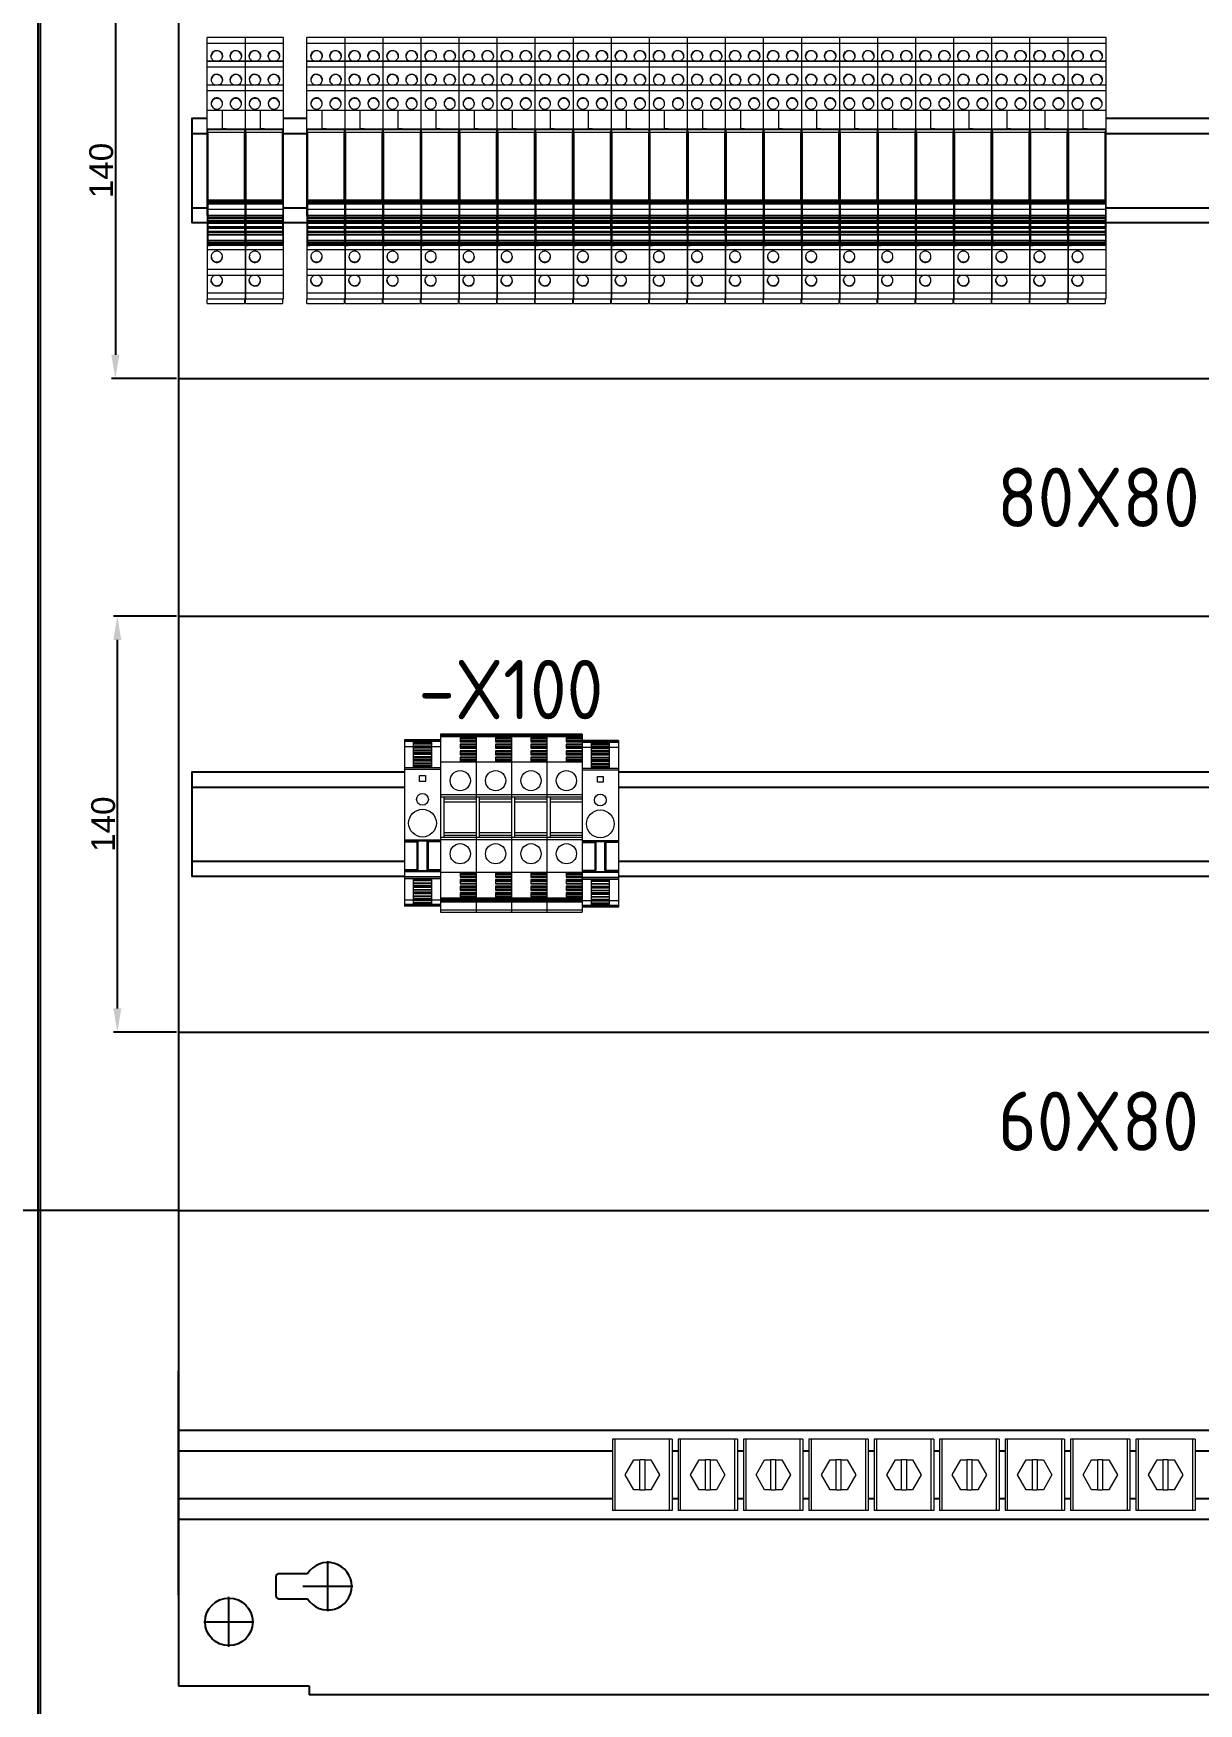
# Model space of a CAD drawing. Header units: millimetres. Extents: x 42151 to 59780, y 37376 to 44547.
# Drawn here: x 47804 to 48196, y 42049 to 42611 of the extents above; entities that cross this region are included whole.
import ezdxf
from ezdxf.enums import TextEntityAlignment as Align

# ---------------------------------------------------------------- set-up
doc = ezdxf.new("R2010")
doc.units = ezdxf.units.MM
doc.set_wipeout_variables(frame=1)
doc.layers.add('! NO PLOT !', color=7, linetype='Continuous', true_color=0xff75dd, plot=False)
doc.layers.add('000-PI-Oprema', color=30, linetype='Continuous', lineweight=5)
for name, color, linetype in [('000-PI-ORMAR', 2, 'Continuous'), ('000-PI_TEXT', 7, 'Continuous'), ('002-PI-Kabelska kanalica', 150, 'Continuous'), ('004-PI-DIN Šina', 3, 'Continuous'), ('SI-Ormari', 51, 'Continuous')]:
    doc.layers.add(name, color=color, linetype=linetype)
doc.styles.add('PI0', font='isocpeur.ttf', dxfattribs={"width": 0.9})
doc.styles.get("Standard").update_dxf_attribs({"font": 'arial.ttf'})
doc.dimstyles.new('ISO-25-lb', dxfattribs={"dimtxt": 8, "dimasz": 8, "dimexe": 1.25, "dimexo": 0.625, "dimtad": 1, "dimtxsty": 'Standard', "dimcen": 5, "dimadec": 0, "dimazin": 0, "dimtfac": 1, "dimtmove": 0, "dimatfit": 3, "dimfxl": 1, "dimarcsym": 0})

# ---------------------------------------------------------------- blocks, each defined once
blk = doc.blocks.new('*U90')
at = {"layer": '002-PI-Kabelska kanalica'}
for p, q in [((-20, 1630), (80, 1630)), ((-20, -100), (-20, 1630))]:
    blk.add_line(p, q, dxfattribs=at)
blk = doc.blocks.new('2000x800_montazna ploca')
at = {"layer": '! NO PLOT !'}
for p, q in [((-4283.37, -218.71), (-4283.37, -201.91)), ((-4300.87, -207.11), (-4300.87, -213.51)), ((-4290.18, -206.11), (-4299.87, -206.11)), ((-4291.77, -210.31), (-4274.97, -210.31)), ((-4316.67, -230.71), (-4316.67, -213.91)), ((-4299.87, -214.51), (-4290.18, -214.51)), ((-4325.07, -222.31), (-4308.27, -222.31))]:
    blk.add_line(p, q, dxfattribs=at)
blk.add_circle((-4316.67, -222.31), 8, dxfattribs=at)
for centre, radius, start, end in [((-4283.37, -210.31), 8, 211.6682, 148.3318), ((-4299.87, -207.11), 1, 90, 180), ((-4299.87, -213.51), 1, 180, 270)]:
    blk.add_arc(centre, radius, start, end, dxfattribs=at)
at = {"layer": '000-PI-ORMAR'}
for p, q in [((-4333.67, 1646.19), (-4333.67, -243.81)), ((-4333.67, -243.81), (-4289.67, -243.81)), ((-4289.67, -243.81), (-4289.67, -246.81)), ((-3678.67, -246.81), (-4289.67, -246.81))]:
    blk.add_line(p, q, dxfattribs=at)
blk = doc.blocks.new('*U135')
at = {"layer": '002-PI-Kabelska kanalica'}
for p, q in [((-20, 519), (60, 519)), ((-20, -100), (-20, 519)), ((60, -100), (60, 519)), ((-20, -100), (60, -100))]:
    blk.add_line(p, q, dxfattribs=at)
blk = doc.blocks.new('*D159')
at = {"layer": '! NO PLOT !', "color": 0, "linetype": 'Continuous', "lineweight": -2, "ltscale": 0.25, "transparency": 16777216}
for p, q in [((47851.9, 42634.75), (47830.08, 42634.75)), ((47831.33, 42626.75), (47831.33, 42502.75)), ((47851.9, 42494.75), (47830.08, 42494.75))]:
    blk.add_line(p, q, dxfattribs=at)
at = {"layer": '! NO PLOT !', "color": 0, "ltscale": 0.25, "transparency": 16777216}
for points in [[(47829.99, 42626.75), (47832.66, 42626.75), (47831.33, 42634.75)], [(47829.99, 42502.75), (47832.66, 42502.75), (47831.33, 42494.75)]]:
    blk.add_solid(points, dxfattribs=at)
at = {"layer": 'Defpoints', "color": 0, "ltscale": 0.25, "transparency": 16777216}
for p in [(47852.53, 42634.75), (47831.33, 42494.75), (47852.53, 42494.75)]:
    blk.add_point(p, dxfattribs=at)
at = {"layer": '! NO PLOT !', "color": 0, "ltscale": 0.25, "transparency": 16777216, "insert": (47826.62, 42564.75), "char_height": 8, "attachment_point": 5, "rotation": 90}
blk.add_mtext('140', dxfattribs=at)
blk = doc.blocks.new('*U134')
at = {"layer": '004-PI-DIN Šina'}
blk.add_lwpolyline([(610, -17.5), (610, 17.5), (0, 17.5), (0, -17.5)], close=True, dxfattribs=at)
for points in [[(0, 12.5), (610, 12.5)], [(0, -12.5), (610, -12.5)]]:
    blk.add_lwpolyline(points, dxfattribs=at)
blk = doc.blocks.new('*D166')
at = {"layer": '! NO PLOT !', "color": 0, "linetype": 'Continuous', "lineweight": -2, "ltscale": 0.25, "transparency": 16777216}
for p, q in [((47851.9, 42414.75), (47830.74, 42414.75)), ((47831.99, 42406.75), (47831.99, 42282.75)), ((47851.9, 42274.75), (47830.74, 42274.75))]:
    blk.add_line(p, q, dxfattribs=at)
at = {"layer": '! NO PLOT !', "color": 0, "ltscale": 0.25, "transparency": 16777216}
for points in [[(47830.66, 42406.75), (47833.33, 42406.75), (47831.99, 42414.75)], [(47830.66, 42282.75), (47833.33, 42282.75), (47831.99, 42274.75)]]:
    blk.add_solid(points, dxfattribs=at)
at = {"layer": 'Defpoints', "color": 0, "ltscale": 0.25, "transparency": 16777216}
for p in [(47852.53, 42414.75), (47831.99, 42274.75), (47852.53, 42274.75)]:
    blk.add_point(p, dxfattribs=at)
at = {"layer": '! NO PLOT !', "color": 0, "ltscale": 0.25, "transparency": 16777216, "insert": (47827.28, 42344.75), "char_height": 8, "attachment_point": 5, "rotation": 90}
blk.add_mtext('140', dxfattribs=at)
blk = doc.blocks.new('*U89')
at = {"layer": '004-PI-DIN Šina', "ltscale": 0.25}
for p, q in [((0, 15), (699, 15)), ((0, -15), (0, 15)), ((699, 15), (699, -15)), ((699, 8), (0, 8)), ((0, -8), (699, -8)), ((699, -15), (0, -15))]:
    blk.add_line(p, q, dxfattribs=at)
blk = doc.blocks.new('3240252_WCC_14-select__2', base_point=(55.67, 813.89))
at = {"layer": '000-PI-Oprema'}
for p, q in [((55.67, 837.89), (55.67, 813.89)), ((56.54, 837.89), (55.67, 837.89)), ((74.8, 837.89), (56.54, 837.89)), ((56.54, 813.89), (56.54, 837.89)), ((75.67, 837.89), (74.8, 837.89)), ((74.8, 813.89), (74.8, 837.89)), ((75.67, 837.89), (75.67, 813.89)), ((59.9, 825.89), (62.79, 830.89)), ((62.79, 830.89), (64.87, 830.89)), ((64.87, 820.89), (64.87, 830.89)), ((66.47, 830.89), (64.87, 830.89)), ((66.47, 830.89), (68.56, 830.89)), ((66.47, 830.89), (66.47, 820.89)), ((68.56, 830.89), (71.45, 825.89)), ((62.79, 820.89), (59.9, 825.89)), ((64.87, 820.89), (62.79, 820.89)), ((64.87, 820.89), (66.47, 820.89)), ((68.56, 820.89), (66.47, 820.89)), ((71.45, 825.89), (68.56, 820.89)), ((56.54, 813.89), (55.67, 813.89)), ((74.8, 813.89), (56.54, 813.89)), ((75.67, 813.89), (74.8, 813.89))]:
    blk.add_line(p, q, dxfattribs=at)
blk = doc.blocks.new('Drfsicht1', base_point=(65.67, 825.89))
blk.add_wipeout([(55.67, 837.89), (75.67, 837.89), (75.67, 813.89), (55.67, 813.89)])
at = {"layer": '000-PI-Oprema'}
blk.add_blockref('3240252_WCC_14-select__2', (55.67, 813.89), dxfattribs=at)
blk = doc.blocks.new('Uvodnica_ WCC14')
at = {"layer": '000-PI-Oprema'}
blk.add_blockref('Drfsicht1', (0, 0), dxfattribs=at)
blk = doc.blocks.new('1123540000_WEIDMUELLER')
at = {"layer": '000-PI-Oprema', "ltscale": 0.25}
for p, q in [((47943.45, 45311.29), (47930.65, 45311.29)), ((47930.65, 45251.43), (47930.65, 45311.29)), ((47943.45, 45311.28), (47930.65, 45311.28)), ((47943.45, 45223.31), (47943.45, 45311.29)), ((47943.45, 45309.33), (47930.65, 45309.33)), ((47943.45, 45303.29), (47930.65, 45303.29)), ((47943.45, 45303.28), (47930.65, 45303.28)), ((47943.45, 45301.33), (47930.65, 45301.33)), ((47943.45, 45295.29), (47930.65, 45295.29)), ((47943.45, 45295.28), (47930.65, 45295.28)), ((47943.45, 45293.33), (47930.65, 45293.33)), ((47930.65, 45286.8), (47943.45, 45286.8)), ((47935.75, 45280.58), (47935.75, 45286.8)), ((47930.65, 45280.58), (47935.75, 45280.58)), ((47930.65, 45280.58), (47935.75, 45280.58)), ((47930.65, 45280.49), (47930.81, 45280.33)), ((47943.35, 45280.49), (47930.65, 45280.49)), ((47943.45, 45280.49), (47930.65, 45280.49)), ((47930.82, 45279.31), (47930.81, 45280.33)), ((47930.81, 45280.33), (47943.2, 45280.33)), ((47930.82, 45279.31), (47930.82, 45256.62)), ((47943.19, 45279.31), (47930.82, 45279.31)), ((47937.05, 45280.58), (47935.75, 45280.58)), ((47937.05, 45280.58), (47943.45, 45280.58)), ((47937.05, 45280.58), (47937.05, 45280.58)), ((47943.2, 45280.33), (47943.19, 45279.31)), ((47943.19, 45256.58), (47943.19, 45279.31)), ((47943.2, 45280.33), (47943.35, 45280.49)), ((47943.35, 45280.49), (47943.35, 45251.49)), ((47943.3, 45256.58), (47930.8, 45256.58)), ((47943.3, 45256.5), (47930.8, 45256.5)), ((47930.8, 45256.32), (47943.3, 45256.32)), ((47943.3, 45256.27), (47930.8, 45256.27)), ((47930.8, 45256.1), (47943.3, 45256.1)), ((47943.3, 45256.07), (47930.8, 45256.07)), ((47930.8, 45255.89), (47943.3, 45255.89)), ((47943.3, 45255.88), (47930.8, 45255.88)), ((47943.3, 45255.71), (47930.8, 45255.71)), ((47930.8, 45255.71), (47943.3, 45255.71)), ((47943.3, 45255.56), (47930.8, 45255.56)), ((47943.3, 45255.43), (47930.8, 45255.43)), ((47943.3, 45255.32), (47930.8, 45255.32)), ((47943.3, 45255.19), (47930.8, 45255.19)), ((47943.3, 45255.18), (47930.8, 45255.18)), ((47930.65, 45251.43), (47930.8, 45251.43)), ((47930.65, 45251.43), (47930.65, 45231.31)), ((47930.8, 45250.73), (47930.65, 45250.73)), ((47930.8, 45251.64), (47930.66, 45251.49)), ((47930.8, 45253.5), (47943.3, 45253.5)), ((47930.8, 45253.47), (47930.8, 45251.53)), ((47930.8, 45251.53), (47943.3, 45251.53)), ((47930.8, 45251.4), (47943.3, 45251.4)), ((47930.8, 45251.33), (47943.3, 45251.33)), ((47930.8, 45251.33), (47930.8, 45250.69)), ((47930.8, 45250.69), (47943.3, 45250.69)), ((47930.8, 45250.6), (47943.3, 45250.6)), ((47930.8, 45250.6), (47930.8, 45250.36)), ((47930.8, 45250.36), (47943.3, 45250.36)), ((47930.8, 45249.68), (47930.8, 45248.85)), ((47930.8, 45249.68), (47943.3, 45249.68)), ((47930.8, 45249.38), (47943.3, 45249.38)), ((47930.8, 45249.08), (47943.3, 45249.08)), ((47930.8, 45248.85), (47943.3, 45248.85)), ((47943.3, 45248.75), (47930.8, 45248.75)), ((47930.8, 45248.75), (47930.8, 45247.62)), ((47943.3, 45253.47), (47943.3, 45251.53)), ((47943.35, 45251.49), (47943.3, 45251.54)), ((47943.3, 45251.43), (47943.45, 45251.43)), ((47943.3, 45250.69), (47943.3, 45251.33)), ((47943.45, 45250.73), (47943.3, 45250.73)), ((47943.3, 45250.36), (47943.3, 45250.6)), ((47943.3, 45248.85), (47943.3, 45249.68)), ((47943.3, 45247.62), (47943.3, 45248.75)), ((47943.45, 45251.49), (47943.35, 45251.49)), ((47943.3, 45247.62), (47930.8, 45247.62)), ((47943.3, 45247.52), (47930.8, 45247.52)), ((47930.8, 45247.52), (47930.8, 45247.28)), ((47943.3, 45247.28), (47930.8, 45247.28)), ((47930.8, 45247.28), (47930.8, 45245.77)), ((47943.3, 45246.98), (47930.8, 45246.98)), ((47943.3, 45246.01), (47930.8, 45246.01)), ((47943.3, 45245.77), (47930.8, 45245.77)), ((47943.3, 45245.68), (47930.8, 45245.68)), ((47930.8, 45245.68), (47930.8, 45245.03)), ((47943.3, 45245.03), (47930.8, 45245.03)), ((47943.3, 45244.83), (47930.8, 45244.83)), ((47930.8, 45244.83), (47930.8, 45243.02)), ((47930.8, 45243.02), (47943.3, 45243.02)), ((47943.3, 45242.99), (47930.8, 45242.99)), ((47943.3, 45247.28), (47943.3, 45247.52)), ((47943.3, 45245.77), (47943.3, 45247.28)), ((47943.3, 45245.03), (47943.3, 45245.68)), ((47943.3, 45244.83), (47943.3, 45243.02)), ((47930.8, 45242.27), (47930.65, 45242.27)), ((47930.8, 45242.01), (47930.65, 45242.01)), ((47930.8, 45241.91), (47930.65, 45241.91)), ((47930.65, 45241.35), (47931.65, 45241.35)), ((47943.45, 45239.8), (47930.65, 45239.8)), ((47943.3, 45242.28), (47930.8, 45242.28)), ((47930.8, 45242.28), (47930.8, 45242)), ((47943.3, 45242), (47930.8, 45242)), ((47930.8, 45241.62), (47943.3, 45241.62)), ((47931.65, 45241.35), (47931.65, 45241.62)), ((47931.65, 45241.45), (47942.45, 45241.45)), ((47942.45, 45241.35), (47942.45, 45241.62)), ((47943.45, 45241.35), (47942.45, 45241.35)), ((47943.3, 45242.28), (47943.3, 45242)), ((47943.3, 45242.27), (47943.45, 45242.27)), ((47943.3, 45242.01), (47943.45, 45242.01)), ((47943.45, 45241.91), (47943.3, 45241.91)), ((47943.45, 45233.26), (47930.65, 45233.26)), ((47930.65, 45231.31), (47943.45, 45231.31)), ((47930.65, 45231.31), (47943.45, 45231.31)), ((47930.65, 45231.31), (47930.65, 45223.31)), ((47943.45, 45225.26), (47930.65, 45225.26)), ((47930.65, 45223.31), (47943.45, 45223.31)), ((47930.65, 45223.31), (47943.45, 45223.31)), ((47930.65, 45223.31), (47930.65, 45223.15)), ((47930.65, 45221.73), (47943.15, 45221.73)), ((47943.15, 45223.31), (47943.15, 45221.73))]:
    blk.add_line(p, q, dxfattribs=at)
for centre, radius, start, end in [((47933.85, 45304.93), 1.9, 89.9101, 176.8786), ((47933.86, 45304.93), 1.9, 0.0752, 90.0931), ((47940.25, 45304.93), 1.9, 4.9863, 179.8656), ((47933.84, 45297.1), 1.89, 89.6583, 253.8351), ((47933.85, 45296.93), 1.9, 89.9101, 176.8786), ((47933.86, 45296.93), 1.9, 0.0752, 90.0931), ((47940.25, 45296.93), 1.9, 4.9863, 179.8656), ((47933.85, 45288.93), 1.9, 89.9101, 176.8786), ((47933.86, 45288.93), 1.9, 0.0752, 90.0931), ((47940.25, 45288.93), 1.9, 4.9863, 179.8656), ((47933.87, 45229.5), 1.89, 269.6583, 73.8351)]:
    blk.add_arc(centre, radius, start, end, dxfattribs=at)
for points, knots in [([(47933.32, 45303.29), (47933.29, 45303.29), (47933.05, 45303.33), (47932.65, 45303.59), (47932.21, 45304.06), (47931.97, 45304.67), (47931.93, 45305.31), (47932.11, 45305.94), (47932.49, 45306.46), (47933.02, 45306.83), (47933.51, 45306.97), (47934, 45306.99), (47934.5, 45306.91), (47935.06, 45306.6), (47935.5, 45306.12), (47935.74, 45305.52), (47935.78, 45304.87), (47935.6, 45304.25), (47935.22, 45303.73), (47934.77, 45303.38), (47934.45, 45303.31), (47934.34, 45303.29)], [0, 0, 0, 0, 0.0085945, 0.0673584, 0.1261966, 0.1850832, 0.2438894, 0.3026121, 0.3613778, 0.4202464, 0.4791173, 0.4978961, 0.556663, 0.615427, 0.6742652, 0.7331518, 0.7919579, 0.8506805, 0.9094463, 0.968315, 1, 1, 1, 1]), ([(47939.72, 45303.29), (47939.69, 45303.29), (47939.45, 45303.33), (47939.05, 45303.59), (47938.61, 45304.06), (47938.37, 45304.67), (47938.33, 45305.31), (47938.51, 45305.94), (47938.89, 45306.46), (47939.42, 45306.83), (47939.91, 45306.97), (47940.4, 45306.99), (47940.9, 45306.91), (47941.46, 45306.6), (47941.9, 45306.12), (47942.14, 45305.52), (47942.18, 45304.87), (47942, 45304.25), (47941.62, 45303.73), (47941.17, 45303.38), (47940.85, 45303.31), (47940.74, 45303.29)], [0, 0, 0, 0, 0.0085945, 0.0673584, 0.1261966, 0.1850832, 0.2438894, 0.3026121, 0.3613778, 0.4202464, 0.4791173, 0.4978961, 0.556663, 0.615427, 0.6742652, 0.7331518, 0.7919579, 0.8506805, 0.9094463, 0.968315, 1, 1, 1, 1]), ([(47933.85, 45298.98), (47934.07, 45298.96), (47934.49, 45298.92), (47935.06, 45298.6), (47935.5, 45298.12), (47935.74, 45297.52), (47935.78, 45296.87), (47935.6, 45296.25), (47935.22, 45295.73), (47934.77, 45295.38), (47934.45, 45295.31), (47934.34, 45295.29)], [0, 0, 0, 0, 0.117041, 0.234077, 0.35126, 0.46854, 0.585659, 0.702612, 0.819652, 0.936895, 1, 1, 1, 1]), ([(47939.72, 45295.29), (47939.69, 45295.29), (47939.45, 45295.33), (47939.05, 45295.59), (47938.61, 45296.06), (47938.37, 45296.67), (47938.33, 45297.31), (47938.51, 45297.94), (47938.89, 45298.46), (47939.42, 45298.83), (47939.91, 45298.97), (47940.4, 45298.99), (47940.9, 45298.91), (47941.46, 45298.6), (47941.9, 45298.12), (47942.14, 45297.52), (47942.18, 45296.87), (47942, 45296.25), (47941.62, 45295.73), (47941.17, 45295.38), (47940.85, 45295.31), (47940.74, 45295.29)], [0, 0, 0, 0, 0.0085945, 0.0673584, 0.1261966, 0.1850832, 0.2438894, 0.3026121, 0.3613778, 0.4202464, 0.4791173, 0.4978961, 0.556663, 0.615427, 0.6742652, 0.7331518, 0.7919579, 0.8506805, 0.9094463, 0.968315, 1, 1, 1, 1]), ([(47933.85, 45290.98), (47933.98, 45290.98), (47934.1, 45290.97), (47934.35, 45290.92), (47934.47, 45290.89), (47934.7, 45290.79), (47934.81, 45290.73), (47935.01, 45290.6), (47935.11, 45290.52), (47935.37, 45290.26), (47935.52, 45290.05), (47935.7, 45289.59), (47935.75, 45289.34), (47935.75, 45288.97), (47935.74, 45288.85), (47935.69, 45288.6), (47935.66, 45288.48), (47935.56, 45288.25), (47935.5, 45288.14), (47935.37, 45287.94), (47935.29, 45287.84), (47935.11, 45287.66), (47935.01, 45287.58), (47934.81, 45287.45), (47934.7, 45287.39), (47934.47, 45287.29), (47934.35, 45287.26), (47934.11, 45287.21), (47933.98, 45287.19), (47933.73, 45287.19), (47933.61, 45287.21), (47933.36, 45287.25), (47933.24, 45287.29), (47933.01, 45287.39), (47932.9, 45287.45), (47932.7, 45287.58), (47932.6, 45287.66), (47932.34, 45287.93), (47932.19, 45288.14), (47932, 45288.59), (47931.95, 45288.84), (47931.95, 45289.22), (47931.97, 45289.34), (47932.02, 45289.58), (47932.05, 45289.7), (47932.15, 45289.93), (47932.21, 45290.04), (47932.34, 45290.25), (47932.42, 45290.34), (47932.6, 45290.52), (47932.69, 45290.6), (47932.9, 45290.73), (47933.01, 45290.79), (47933.24, 45290.89), (47933.36, 45290.92), (47933.6, 45290.97), (47933.73, 45290.98), (47933.85, 45290.98)], [0, 0, 0, 0, 0.03125, 0.03125, 0.0625, 0.0625, 0.09375, 0.09375, 0.125, 0.125, 0.1875, 0.1875, 0.25, 0.25, 0.28125, 0.28125, 0.3125, 0.3125, 0.34375, 0.34375, 0.375, 0.375, 0.40625, 0.40625, 0.4375, 0.4375, 0.46875, 0.46875, 0.5, 0.5, 0.53125, 0.53125, 0.5625, 0.5625, 0.59375, 0.59375, 0.625, 0.625, 0.6875, 0.6875, 0.75, 0.75, 0.78125, 0.78125, 0.8125, 0.8125, 0.84375, 0.84375, 0.875, 0.875, 0.90625, 0.90625, 0.9375, 0.9375, 0.96875, 0.96875, 1, 1, 1, 1]), ([(47940.25, 45287.19), (47940.13, 45287.19), (47940.01, 45287.21), (47939.76, 45287.25), (47939.64, 45287.29), (47939.41, 45287.39), (47939.3, 45287.45), (47939.1, 45287.58), (47939, 45287.66), (47938.74, 45287.93), (47938.59, 45288.14), (47938.4, 45288.59), (47938.35, 45288.84), (47938.35, 45289.22), (47938.37, 45289.34), (47938.41, 45289.58), (47938.45, 45289.7), (47938.55, 45289.93), (47938.61, 45290.04), (47938.74, 45290.25), (47938.82, 45290.34), (47939, 45290.52), (47939.09, 45290.6), (47939.3, 45290.73), (47939.41, 45290.79), (47939.64, 45290.89), (47939.76, 45290.92), (47940, 45290.97), (47940.13, 45290.98), (47940.38, 45290.98), (47940.5, 45290.97), (47940.75, 45290.92), (47940.87, 45290.89), (47941.1, 45290.79), (47941.21, 45290.73), (47941.41, 45290.6), (47941.51, 45290.52), (47941.77, 45290.26), (47941.91, 45290.05), (47942.1, 45289.59), (47942.15, 45289.34), (47942.15, 45288.97), (47942.14, 45288.85), (47942.09, 45288.6), (47942.06, 45288.48), (47941.96, 45288.25), (47941.9, 45288.14), (47941.77, 45287.94), (47941.69, 45287.84), (47941.51, 45287.66), (47941.41, 45287.58), (47941.21, 45287.45), (47941.1, 45287.39), (47940.87, 45287.29), (47940.75, 45287.26), (47940.51, 45287.21), (47940.38, 45287.19), (47940.25, 45287.19)], [0, 0, 0, 0, 0.03125, 0.03125, 0.0625, 0.0625, 0.09375, 0.09375, 0.125, 0.125, 0.1875, 0.1875, 0.25, 0.25, 0.28125, 0.28125, 0.3125, 0.3125, 0.34375, 0.34375, 0.375, 0.375, 0.40625, 0.40625, 0.4375, 0.4375, 0.46875, 0.46875, 0.5, 0.5, 0.53125, 0.53125, 0.5625, 0.5625, 0.59375, 0.59375, 0.625, 0.625, 0.6875, 0.6875, 0.75, 0.75, 0.78125, 0.78125, 0.8125, 0.8125, 0.84375, 0.84375, 0.875, 0.875, 0.90625, 0.90625, 0.9375, 0.9375, 0.96875, 0.96875, 1, 1, 1, 1]), ([(47930.8, 45256.5), (47930.8, 45256.5), (47930.8, 45256.5), (47930.8, 45256.48), (47930.8, 45256.45), (47930.8, 45256.41), (47930.8, 45256.36), (47930.8, 45256.33), (47930.8, 45256.32)], [0, 0, 0, 0, 0.138415, 0.312454, 0.482411, 0.655975, 0.826684, 1, 1, 1, 1]), ([(47930.8, 45256.27), (47930.8, 45256.27), (47930.8, 45256.27), (47930.8, 45256.25), (47930.8, 45256.23), (47930.8, 45256.19), (47930.8, 45256.14), (47930.8, 45256.11), (47930.8, 45256.1)], [0, 0, 0, 0, 0.137211, 0.309523, 0.477793, 0.651912, 0.826653, 1, 1, 1, 1]), ([(47930.8, 45256.06), (47930.8, 45256.06), (47930.8, 45256.06), (47930.8, 45256.05), (47930.8, 45256.02), (47930.8, 45255.98), (47930.8, 45255.94), (47930.8, 45255.91), (47930.8, 45255.89)], [0, 0, 0, 0, 0.110166, 0.287879, 0.461424, 0.641001, 0.821219, 1, 1, 1, 1]), ([(47930.8, 45255.87), (47930.8, 45255.88), (47930.8, 45255.88), (47930.8, 45255.86), (47930.8, 45255.84), (47930.8, 45255.8), (47930.8, 45255.76), (47930.8, 45255.73), (47930.8, 45255.71)], [0, 0, 0, 0, 0.081504, 0.264941, 0.444076, 0.629437, 0.815461, 1, 1, 1, 1]), ([(47930.8, 45255.71), (47930.8, 45255.71), (47930.8, 45255.71), (47930.8, 45255.7), (47930.8, 45255.67), (47930.8, 45255.64), (47930.8, 45255.6), (47930.8, 45255.57), (47930.8, 45255.55)], [0, 0, 0, 0, 0.051173, 0.240668, 0.425718, 0.6172, 0.809367, 1, 1, 1, 1]), ([(47930.8, 45255.56), (47930.8, 45255.56), (47930.8, 45255.56), (47930.8, 45255.55), (47930.8, 45255.53), (47930.8, 45255.5), (47930.8, 45255.47), (47930.8, 45255.45), (47930.8, 45255.45)], [0, 0, 0, 0, 0.023562, 0.265028, 0.5008302, 0.7448285, 0.9896986, 1, 1, 1, 1]), ([(47930.8, 45255.43), (47930.8, 45255.43), (47930.8, 45255.42), (47930.8, 45255.4), (47930.8, 45255.38), (47930.8, 45255.36), (47930.8, 45255.35)], [0, 0, 0, 0, 0.273948, 0.562823, 0.861738, 1, 1, 1, 1]), ([(47930.8, 45255.32), (47930.8, 45255.32), (47930.8, 45255.32), (47930.8, 45255.3), (47930.8, 45255.28), (47930.8, 45255.26), (47930.8, 45255.25)], [0, 0, 0, 0, 0.2325908, 0.5330663, 0.8439854, 1, 1, 1, 1]), ([(47930.8, 45255.18), (47930.8, 45255.14), (47930.8, 45255.07), (47930.8, 45254.82), (47930.8, 45254.51), (47930.8, 45254.16), (47930.8, 45253.85), (47930.8, 45253.62), (47930.8, 45253.5), (47930.8, 45253.51), (47930.8, 45253.51)], [0, 0, 0, 0, 0.133957, 0.267922, 0.401887, 0.535844, 0.669801, 0.803767, 0.937732, 1, 1, 1, 1]), ([(47943.3, 45256.32), (47943.3, 45256.33), (47943.3, 45256.36), (47943.3, 45256.41), (47943.3, 45256.45), (47943.3, 45256.48), (47943.3, 45256.5), (47943.3, 45256.5), (47943.3, 45256.5)], [0, 0, 0, 0, 0.173316, 0.344025, 0.517589, 0.687546, 0.861585, 1, 1, 1, 1]), ([(47943.3, 45256.1), (47943.3, 45256.11), (47943.3, 45256.14), (47943.3, 45256.19), (47943.3, 45256.23), (47943.3, 45256.25), (47943.3, 45256.27), (47943.3, 45256.27), (47943.3, 45256.27)], [0, 0, 0, 0, 0.173347, 0.348088, 0.522207, 0.690477, 0.862789, 1, 1, 1, 1]), ([(47943.3, 45255.89), (47943.3, 45255.91), (47943.3, 45255.94), (47943.3, 45255.98), (47943.3, 45256.02), (47943.3, 45256.05), (47943.3, 45256.06), (47943.3, 45256.06), (47943.3, 45256.06)], [0, 0, 0, 0, 0.178781, 0.358999, 0.538576, 0.712121, 0.889834, 1, 1, 1, 1]), ([(47943.3, 45255.71), (47943.3, 45255.73), (47943.3, 45255.76), (47943.3, 45255.8), (47943.3, 45255.84), (47943.3, 45255.86), (47943.3, 45255.88), (47943.3, 45255.88), (47943.3, 45255.87)], [0, 0, 0, 0, 0.184539, 0.370563, 0.555924, 0.735059, 0.918496, 1, 1, 1, 1]), ([(47943.3, 45255.55), (47943.3, 45255.57), (47943.3, 45255.6), (47943.3, 45255.64), (47943.3, 45255.67), (47943.3, 45255.7), (47943.3, 45255.71), (47943.3, 45255.71), (47943.3, 45255.71)], [0, 0, 0, 0, 0.190633, 0.3828, 0.574282, 0.759332, 0.948827, 1, 1, 1, 1]), ([(47943.3, 45255.45), (47943.3, 45255.45), (47943.3, 45255.47), (47943.3, 45255.5), (47943.3, 45255.53), (47943.3, 45255.55), (47943.3, 45255.56), (47943.3, 45255.56), (47943.3, 45255.56)], [0, 0, 0, 0, 0.010301, 0.255172, 0.49917, 0.734972, 0.976438, 1, 1, 1, 1]), ([(47943.3, 45255.33), (47943.3, 45255.33), (47943.3, 45255.35), (47943.3, 45255.37), (47943.3, 45255.4), (47943.3, 45255.42), (47943.3, 45255.43), (47943.3, 45255.43)], [0, 0, 0, 0, 0.008246, 0.26434, 0.519522, 0.766132, 1, 1, 1, 1]), ([(47943.3, 45255.23), (47943.3, 45255.23), (47943.3, 45255.25), (47943.3, 45255.27), (47943.3, 45255.3), (47943.3, 45255.32), (47943.3, 45255.32), (47943.3, 45255.32)], [0, 0, 0, 0, 0.005215, 0.273725, 0.54128, 0.799849, 1, 1, 1, 1]), ([(47943.3, 45255.18), (47943.3, 45255.14), (47943.3, 45255.07), (47943.3, 45254.82), (47943.3, 45254.51), (47943.3, 45254.16), (47943.3, 45253.85), (47943.3, 45253.62), (47943.3, 45253.5), (47943.3, 45253.51), (47943.3, 45253.51)], [0, 0, 0, 0, 0.133957, 0.267922, 0.401887, 0.535844, 0.669801, 0.803767, 0.937732, 1, 1, 1, 1]), ([(47930.8, 45250.31), (47930.8, 45250.24), (47930.8, 45250.05), (47930.8, 45249.82), (47930.8, 45249.68)], [0, 0, 0, 0, 0.433757, 1, 1, 1, 1]), ([(47943.3, 45249.68), (47943.3, 45249.82), (47943.3, 45250.05), (47943.3, 45250.24), (47943.3, 45250.31)], [0, 0, 0, 0, 0.566253, 1, 1, 1, 1]), ([(47930.8, 45242), (47930.8, 45241.94), (47930.8, 45241.82), (47930.8, 45241.7), (47930.8, 45241.63), (47930.8, 45241.63), (47930.8, 45241.63)], [0, 0, 0, 0, 0.278988, 0.55741, 0.835833, 1, 1, 1, 1]), ([(47933.85, 45235.61), (47933.73, 45235.61), (47933.61, 45235.62), (47933.36, 45235.67), (47933.24, 45235.71), (47933.01, 45235.8), (47932.9, 45235.86), (47932.7, 45236), (47932.6, 45236.08), (47932.34, 45236.34), (47932.19, 45236.55), (47932, 45237), (47931.95, 45237.25), (47931.95, 45237.62), (47931.97, 45237.75), (47932.02, 45237.99), (47932.05, 45238.11), (47932.15, 45238.34), (47932.21, 45238.45), (47932.34, 45238.66), (47932.42, 45238.75), (47932.6, 45238.93), (47932.69, 45239.01), (47932.9, 45239.15), (47933.01, 45239.21), (47933.24, 45239.3), (47933.36, 45239.34), (47933.6, 45239.39), (47933.73, 45239.4), (47933.98, 45239.4), (47934.1, 45239.39), (47934.35, 45239.34), (47934.47, 45239.3), (47934.7, 45239.21), (47934.81, 45239.15), (47935.01, 45239.01), (47935.11, 45238.93), (47935.37, 45238.67), (47935.52, 45238.45), (47935.7, 45238), (47935.75, 45237.75), (47935.75, 45237.38), (47935.74, 45237.25), (47935.69, 45237.01), (47935.66, 45236.89), (47935.56, 45236.66), (47935.5, 45236.55), (47935.37, 45236.35), (47935.29, 45236.25), (47935.11, 45236.08), (47935.01, 45236), (47934.81, 45235.86), (47934.7, 45235.8), (47934.47, 45235.71), (47934.35, 45235.67), (47934.11, 45235.62), (47933.98, 45235.61), (47933.85, 45235.61)], [0, 0, 0, 0, 0.03125, 0.03125, 0.0625, 0.0625, 0.09375, 0.09375, 0.125, 0.125, 0.1875, 0.1875, 0.25, 0.25, 0.28125, 0.28125, 0.3125, 0.3125, 0.34375, 0.34375, 0.375, 0.375, 0.40625, 0.40625, 0.4375, 0.4375, 0.46875, 0.46875, 0.5, 0.5, 0.53125, 0.53125, 0.5625, 0.5625, 0.59375, 0.59375, 0.625, 0.625, 0.6875, 0.6875, 0.75, 0.75, 0.78125, 0.78125, 0.8125, 0.8125, 0.84375, 0.84375, 0.875, 0.875, 0.90625, 0.90625, 0.9375, 0.9375, 0.96875, 0.96875, 1, 1, 1, 1]), ([(47931.98, 45237.56), (47932, 45237.34), (47932.06, 45236.89), (47932.48, 45236.29), (47933.11, 45235.85), (47933.61, 45235.8), (47933.85, 45235.77)], [0, 0, 0, 0, 0.221372, 0.480915, 0.740457, 1, 1, 1, 1]), ([(47933.85, 45235.77), (47934.1, 45235.8), (47934.6, 45235.85), (47935.23, 45236.29), (47935.65, 45236.88), (47935.7, 45237.33), (47935.73, 45237.53)], [0, 0, 0, 0, 0.261752, 0.523504, 0.785256, 1, 1, 1, 1]), ([(47943.3, 45241.63), (47943.3, 45241.63), (47943.3, 45241.63), (47943.3, 45241.7), (47943.3, 45241.82), (47943.3, 45241.94), (47943.3, 45242)], [0, 0, 0, 0, 0.164167, 0.44259, 0.721012, 1, 1, 1, 1]), ([(47933.85, 45227.61), (47933.64, 45227.63), (47933.21, 45227.67), (47932.65, 45228), (47932.21, 45228.48), (47931.97, 45229.07), (47931.93, 45229.72), (47932.11, 45230.35), (47932.49, 45230.87), (47932.93, 45231.21), (47933.26, 45231.28), (47933.37, 45231.31)], [0, 0, 0, 0, 0.117041, 0.234077, 0.35126, 0.46854, 0.585659, 0.702612, 0.819652, 0.936895, 1, 1, 1, 1]), ([(47931.98, 45229.56), (47932, 45229.34), (47932.06, 45228.89), (47932.48, 45228.29), (47933.11, 45227.85), (47933.61, 45227.8), (47933.85, 45227.77)], [0, 0, 0, 0, 0.2213724, 0.4809149, 0.7404575, 1, 1, 1, 1]), ([(47933.85, 45227.77), (47934.1, 45227.8), (47934.6, 45227.85), (47935.23, 45228.29), (47935.65, 45228.88), (47935.7, 45229.33), (47935.73, 45229.53)], [0, 0, 0, 0, 0.261752, 0.523504, 0.785256, 1, 1, 1, 1]), ([(47930.65, 45221.79), (47930.65, 45221.83), (47930.65, 45221.91), (47930.65, 45222.11), (47930.65, 45222.23), (47930.65, 45222.49), (47930.65, 45222.63), (47930.65, 45222.9), (47930.65, 45223.03), (47930.65, 45223.15)], [0, 0, 0, 0, 0.25, 0.25, 0.5, 0.5, 0.75, 0.75, 1, 1, 1, 1]), ([(47930.65, 45221.79), (47930.65, 45221.77), (47930.65, 45221.74), (47930.65, 45221.74), (47930.65, 45221.74)], [0, 0, 0, 0, 0.59716, 1, 1, 1, 1])]:
    blk.add_open_spline(points, degree=3, knots=knots, dxfattribs=at)
for points in [[(47930.8, 45251.53), (47930.8, 45251.48), (47930.8, 45251.44), (47930.8, 45251.4)], [(47930.8, 45250.69), (47930.8, 45250.65), (47930.8, 45250.61), (47930.8, 45250.6)], [(47930.8, 45248.85), (47930.8, 45248.83), (47930.8, 45248.79), (47930.8, 45248.75)], [(47943.3, 45251.4), (47943.3, 45251.44), (47943.3, 45251.48), (47943.3, 45251.53)], [(47943.3, 45250.6), (47943.3, 45250.61), (47943.3, 45250.65), (47943.3, 45250.69)], [(47943.3, 45248.75), (47943.3, 45248.79), (47943.3, 45248.83), (47943.3, 45248.85)], [(47930.8, 45247.62), (47930.8, 45247.57), (47930.8, 45247.53), (47930.8, 45247.52)], [(47930.8, 45245.77), (47930.8, 45245.76), (47930.8, 45245.72), (47930.8, 45245.68)], [(47930.8, 45245.03), (47930.8, 45245.03), (47930.8, 45244.99), (47930.8, 45244.89), (47930.8, 45244.83)], [(47930.8, 45242.99), (47930.8, 45242.96), (47930.8, 45242.76), (47930.8, 45242.43), (47930.8, 45242.28)], [(47943.3, 45247.52), (47943.3, 45247.53), (47943.3, 45247.57), (47943.3, 45247.62)], [(47943.3, 45245.68), (47943.3, 45245.72), (47943.3, 45245.76), (47943.3, 45245.77)], [(47943.3, 45244.83), (47943.3, 45244.89), (47943.3, 45244.99), (47943.3, 45245.03), (47943.3, 45245.03)], [(47943.3, 45242.28), (47943.3, 45242.43), (47943.3, 45242.76), (47943.3, 45242.96), (47943.3, 45242.99)]]:
    blk.add_open_spline(points, degree=3, dxfattribs=at)
blk = doc.blocks.new('1123540000 - WeidMuller')
blk.add_wipeout([(47930.65, 45311.29), (47943.45, 45311.29), (47943.45, 45223.31), (47943.15, 45223.31), (47943.15, 45221.73), (47930.65, 45221.73)]).dxf.layer = '! NO PLOT !'
at = {"layer": '000-PI-Oprema'}
blk.add_blockref('1123540000_WEIDMUELLER', (0, 0), dxfattribs=at)
blk = doc.blocks.new('*U180')
at = {"layer": '000-PI-Oprema'}
blk.add_blockref('1123540000 - WeidMuller', (-47937.05, -45266.51), dxfattribs=at)
blk = doc.blocks.new('*U181')
at = {"layer": '000-PI-Oprema', "color": 0, "linetype": 'ByBlock', "lineweight": -2, "transparency": 16777216}
blk.add_blockref('*U180', (0, 0), dxfattribs=at)
blk.add_blockref('*U180', (12.8, 0), dxfattribs=at)
blk.add_blockref('*U180', (25.6, 0), dxfattribs=at)
blk.add_blockref('*U180', (38.4, 0), dxfattribs=at)
blk.add_blockref('*U180', (51.2, 0), dxfattribs=at)
blk.add_blockref('*U180', (64, 0), dxfattribs=at)
blk.add_blockref('*U180', (76.8, 0), dxfattribs=at)
blk.add_blockref('*U180', (89.6, 0), dxfattribs=at)
blk.add_blockref('*U180', (102.4, 0), dxfattribs=at)
blk.add_blockref('*U180', (115.2, 0), dxfattribs=at)
blk.add_blockref('*U180', (128, 0), dxfattribs=at)
blk.add_blockref('*U180', (140.8, 0), dxfattribs=at)
blk.add_blockref('*U180', (153.6, 0), dxfattribs=at)
blk.add_blockref('*U180', (166.4, 0), dxfattribs=at)
blk.add_blockref('*U180', (179.2, 0), dxfattribs=at)
blk.add_blockref('*U180', (192, 0), dxfattribs=at)
blk.add_blockref('*U180', (204.8, 0), dxfattribs=at)
blk.add_blockref('*U180', (217.6, 0), dxfattribs=at)
blk.add_blockref('*U180', (230.4, 0), dxfattribs=at)
blk.add_blockref('*U180', (243.2, 0), dxfattribs=at)
blk.add_blockref('*U180', (256, 0), dxfattribs=at)
blk = doc.blocks.new('*U233')
at = {"layer": '000-PI-Oprema'}
blk.add_blockref('1123540000 - WeidMuller', (-47937.05, -45266.51), dxfattribs=at)
blk = doc.blocks.new('*U234')
at = {"layer": '000-PI-Oprema', "color": 0, "linetype": 'ByBlock', "lineweight": -2, "transparency": 16777216}
blk.add_blockref('*U233', (0, 0), dxfattribs=at)
blk.add_blockref('*U233', (12.8, 0), dxfattribs=at)
blk = doc.blocks.new('*U137')
at = {"layer": '002-PI-Kabelska kanalica'}
for p, q in [((-20, 519), (40, 519)), ((-20, -100), (-20, 519)), ((40, -100), (40, 519)), ((-20, -100), (40, -100))]:
    blk.add_line(p, q, dxfattribs=at)
blk = doc.blocks.new('1020400000 - WEIDMULLER')
blk.add_wipeout([(48757.55, 45352.76), (48769.45, 45352.76), (48769.45, 45292.76), (48757.55, 45292.76)])
at = {"layer": '000-PI-Oprema', "ltscale": 0.25}
for p, q in [((48769.45, 45352.76), (48757.55, 45352.76)), ((48757.55, 45352.76), (48757.55, 45297.34)), ((48769.45, 45352.35), (48757.55, 45352.35)), ((48757.55, 45352.17), (48769.45, 45352.17)), ((48757.55, 45351.97), (48769.45, 45351.97)), ((48769.45, 45351.51), (48764.1, 45351.51)), ((48764.1, 45351.51), (48764.1, 45350.15)), ((48764.1, 45351.4), (48769.45, 45351.4)), ((48769.45, 45350.72), (48764.1, 45350.72)), ((48769.45, 45350.58), (48764.1, 45350.58)), ((48769.45, 45350.34), (48764.1, 45350.34)), ((48769.45, 45350.18), (48764.1, 45350.18)), ((48764.1, 45350.15), (48769.45, 45350.15)), ((48769.45, 45352.76), (48769.45, 45350.21)), ((48769.45, 45350.18), (48769.45, 45348.02)), ((48769.45, 45349.32), (48764.1, 45349.32)), ((48764.1, 45349.32), (48764.1, 45347.96)), ((48764.1, 45349.21), (48769.45, 45349.21)), ((48769.45, 45348.53), (48764.1, 45348.53)), ((48769.45, 45348.38), (48764.1, 45348.38)), ((48769.45, 45348.15), (48764.1, 45348.15)), ((48769.45, 45347.98), (48764.1, 45347.98)), ((48764.1, 45347.96), (48769.45, 45347.96)), ((48769.45, 45347.13), (48764.1, 45347.13)), ((48764.1, 45347.13), (48764.1, 45345.77)), ((48764.1, 45347.02), (48769.45, 45347.02)), ((48769.45, 45346.33), (48764.1, 45346.33)), ((48769.45, 45346.19), (48764.1, 45346.19)), ((48769.45, 45345.95), (48764.1, 45345.95)), ((48769.45, 45345.79), (48764.1, 45345.79)), ((48764.1, 45345.77), (48769.45, 45345.77)), ((48769.45, 45344.93), (48764.1, 45344.93)), ((48764.1, 45344.93), (48764.1, 45343.58)), ((48764.1, 45344.83), (48769.45, 45344.83)), ((48769.45, 45344.14), (48764.1, 45344.14)), ((48769.45, 45344), (48764.1, 45344)), ((48769.45, 45343.76), (48764.1, 45343.76)), ((48769.45, 45347.98), (48769.45, 45345.82)), ((48769.45, 45345.79), (48769.45, 45343.63)), ((48757.55, 45343.41), (48769.45, 45343.41)), ((48769.45, 45343.6), (48764.1, 45343.6)), ((48764.1, 45343.58), (48769.45, 45343.58)), ((48769.45, 45343.6), (48769.45, 45305.91)), ((48769.45, 45332.31), (48757.55, 45332.31)), ((48757.55, 45331.56), (48769.45, 45331.56)), ((48758.65, 45331.56), (48758.65, 45317.96)), ((48769.45, 45330.85), (48758.65, 45330.85)), ((48758.65, 45329.98), (48769.45, 45329.98)), ((48769.45, 45317.96), (48757.55, 45317.96)), ((48757.55, 45317.21), (48769.45, 45317.21)), ((48769.45, 45319.53), (48758.65, 45319.53)), ((48758.65, 45318.66), (48769.45, 45318.66)), ((48769.45, 45306.11), (48757.55, 45306.11)), ((48769.45, 45305.93), (48764.1, 45305.93)), ((48764.1, 45305.93), (48764.1, 45304.58)), ((48764.1, 45305.91), (48769.45, 45305.91)), ((48764.1, 45305.75), (48769.45, 45305.75)), ((48764.1, 45305.51), (48769.45, 45305.51)), ((48764.1, 45305.37), (48769.45, 45305.37)), ((48769.45, 45304.68), (48764.1, 45304.68)), ((48764.1, 45304.58), (48769.45, 45304.58)), ((48769.45, 45305.88), (48769.45, 45303.72)), ((48769.45, 45303.75), (48764.1, 45303.75)), ((48764.1, 45303.75), (48764.1, 45302.38)), ((48764.1, 45303.72), (48769.45, 45303.72)), ((48764.1, 45303.56), (48769.45, 45303.56)), ((48764.1, 45303.32), (48769.45, 45303.32)), ((48764.1, 45303.18), (48769.45, 45303.18)), ((48769.45, 45302.49), (48764.1, 45302.49)), ((48764.1, 45302.38), (48769.45, 45302.38)), ((48769.45, 45301.55), (48764.1, 45301.55)), ((48764.1, 45301.55), (48764.1, 45300.19)), ((48764.1, 45301.53), (48769.45, 45301.53)), ((48764.1, 45301.36), (48769.45, 45301.36)), ((48764.1, 45301.13), (48769.45, 45301.13)), ((48764.1, 45300.98), (48769.45, 45300.98)), ((48769.45, 45300.3), (48764.1, 45300.3)), ((48764.1, 45300.19), (48769.45, 45300.19)), ((48769.45, 45299.36), (48764.1, 45299.36)), ((48764.1, 45299.36), (48764.1, 45298)), ((48764.1, 45299.33), (48769.45, 45299.33)), ((48764.1, 45299.17), (48769.45, 45299.17)), ((48764.1, 45298.93), (48769.45, 45298.93)), ((48764.1, 45298.79), (48769.45, 45298.79)), ((48769.45, 45303.69), (48769.45, 45301.53)), ((48769.45, 45301.5), (48769.45, 45299.33)), ((48769.45, 45299.3), (48769.45, 45297.34)), ((48769.45, 45297.55), (48757.55, 45297.55)), ((48769.45, 45297.34), (48757.55, 45297.34)), ((48757.55, 45297.16), (48769.45, 45297.16)), ((48757.55, 45297.16), (48757.55, 45292.76)), ((48757.55, 45296.76), (48769.45, 45296.76)), ((48757.55, 45296.3), (48769.45, 45296.3)), ((48769.45, 45293.51), (48757.55, 45293.51)), ((48769.45, 45298.11), (48764.1, 45298.11)), ((48764.1, 45298), (48769.45, 45298)), ((48769.45, 45297.16), (48769.45, 45292.76)), ((48757.55, 45292.76), (48769.45, 45292.76))]:
    blk.add_line(p, q, dxfattribs=at)
for centre in [(48764.15, 45337.06), (48764.15, 45312.46)]:
    blk.add_circle(centre, 3.4, dxfattribs=at)
for points in [[(48757.55, 45297.16), (48757.55, 45297.23), (48757.55, 45297.29), (48757.55, 45297.34)], [(48769.45, 45297.34), (48769.45, 45297.29), (48769.45, 45297.23), (48769.45, 45297.16)]]:
    blk.add_open_spline(points, degree=3, dxfattribs=at)
blk = doc.blocks.new('*U273')
at = {"layer": '000-PI-Oprema'}
blk.add_blockref('1020400000 - WEIDMULLER', (-48763.5, -45322.76), dxfattribs=at)
blk = doc.blocks.new('*U274')
at = {"layer": '000-PI-Oprema', "color": 0, "linetype": 'ByBlock', "lineweight": -2, "transparency": 16777216}
blk.add_blockref('*U273', (0, 0), dxfattribs=at)
blk.add_blockref('*U273', (11.9, 0), dxfattribs=at)
blk.add_blockref('*U273', (23.8, 0), dxfattribs=at)
blk.add_blockref('*U273', (35.7, 0), dxfattribs=at)
blk = doc.blocks.new('1059000000 - Weidmuller granicnik 16wdu')
blk.add_wipeout([(48759.09, 45257.88), (48771.29, 45257.88), (48771.29, 45201.88), (48759.09, 45201.88)]).dxf.layer = '! NO PLOT !'
at = {"layer": '000-PI-Oprema'}
for p, q in [((48759.09, 45257.88), (48759.09, 45201.88)), ((48771.29, 45257.88), (48759.09, 45257.88)), ((48771.29, 45257.67), (48759.09, 45257.67)), ((48771.29, 45257.31), (48759.09, 45257.31)), ((48759.09, 45255.65), (48762.19, 45255.65)), ((48762.19, 45248.55), (48762.19, 45257.1)), ((48762.19, 45257.1), (48768.19, 45257.1)), ((48768.19, 45256.64), (48762.19, 45256.64)), ((48762.19, 45256.52), (48768.19, 45256.52)), ((48768.19, 45255.84), (48762.19, 45255.84)), ((48768.19, 45255.69), (48762.19, 45255.69)), ((48768.19, 45255.46), (48762.19, 45255.46)), ((48768.19, 45255.29), (48762.19, 45255.29)), ((48762.19, 45255.26), (48768.19, 45255.26)), ((48768.19, 45254.44), (48762.19, 45254.44)), ((48762.19, 45254.33), (48768.19, 45254.33)), ((48768.19, 45257.1), (48768.19, 45248.55)), ((48768.19, 45255.65), (48771.29, 45255.65)), ((48771.29, 45257.88), (48771.29, 45201.88)), ((48771.29, 45248.55), (48759.09, 45248.55)), ((48771.29, 45248.47), (48759.09, 45248.47)), ((48768.19, 45253.64), (48762.19, 45253.64)), ((48768.19, 45253.5), (48762.19, 45253.5)), ((48768.19, 45253.26), (48762.19, 45253.26)), ((48768.19, 45253.1), (48762.19, 45253.1)), ((48762.19, 45253.07), (48768.19, 45253.07)), ((48768.19, 45252.25), (48762.19, 45252.25)), ((48762.19, 45252.14), (48768.19, 45252.14)), ((48768.19, 45251.45), (48762.19, 45251.45)), ((48768.19, 45251.31), (48762.19, 45251.31)), ((48768.19, 45251.07), (48762.19, 45251.07)), ((48768.19, 45250.91), (48762.19, 45250.91)), ((48762.19, 45250.88), (48768.19, 45250.88)), ((48768.19, 45250.06), (48762.19, 45250.06)), ((48762.19, 45249.94), (48768.19, 45249.94)), ((48768.19, 45249.26), (48762.19, 45249.26)), ((48768.19, 45249.12), (48762.19, 45249.12)), ((48768.19, 45248.88), (48762.19, 45248.88)), ((48768.19, 45248.72), (48762.19, 45248.72)), ((48762.19, 45248.69), (48768.19, 45248.69)), ((48771.29, 45247.95), (48759.09, 45247.95)), ((48764.22, 45245.86), (48766.17, 45245.86)), ((48764.22, 45243.91), (48764.22, 45245.86)), ((48766.17, 45243.91), (48764.22, 45243.91)), ((48766.17, 45245.86), (48766.17, 45243.91)), ((48759.09, 45224.23), (48771.29, 45224.23)), ((48759.09, 45223.98), (48771.29, 45223.98)), ((48759.09, 45223.63), (48763.66, 45223.63)), ((48763.32, 45223.63), (48763.32, 45214.13)), ((48763.66, 45223.63), (48763.66, 45214.13)), ((48771.29, 45223.63), (48766.72, 45223.63)), ((48766.72, 45214.13), (48766.72, 45223.63)), ((48767.07, 45223.63), (48767.07, 45214.13)), ((48763.66, 45214.13), (48759.09, 45214.13)), ((48771.29, 45213.78), (48759.09, 45213.78)), ((48771.29, 45213.53), (48759.09, 45213.53)), ((48771.29, 45211.81), (48759.09, 45211.81)), ((48771.29, 45211.29), (48759.09, 45211.29)), ((48759.09, 45211.21), (48771.29, 45211.21)), ((48762.19, 45202.66), (48762.19, 45211.21)), ((48768.19, 45211.04), (48762.19, 45211.04)), ((48762.19, 45211.01), (48768.19, 45211.01)), ((48768.19, 45210.85), (48762.19, 45210.85)), ((48768.19, 45210.61), (48762.19, 45210.61)), ((48768.19, 45210.47), (48762.19, 45210.47)), ((48762.19, 45209.78), (48768.19, 45209.78)), ((48762.19, 45209.66), (48768.19, 45209.66)), ((48768.19, 45208.84), (48762.19, 45208.84)), ((48762.19, 45208.82), (48768.19, 45208.82)), ((48771.29, 45214.13), (48766.72, 45214.13)), ((48768.19, 45211.21), (48768.19, 45202.66)), ((48759.09, 45204.11), (48762.19, 45204.11)), ((48768.19, 45208.65), (48762.19, 45208.65)), ((48768.19, 45208.41), (48762.19, 45208.41)), ((48768.19, 45208.27), (48762.19, 45208.27)), ((48762.19, 45207.59), (48768.19, 45207.59)), ((48762.19, 45207.47), (48768.19, 45207.47)), ((48768.19, 45206.65), (48762.19, 45206.65)), ((48762.19, 45206.62), (48768.19, 45206.62)), ((48768.19, 45206.46), (48762.19, 45206.46)), ((48768.19, 45206.22), (48762.19, 45206.22)), ((48768.19, 45206.08), (48762.19, 45206.08)), ((48762.19, 45205.4), (48768.19, 45205.4)), ((48762.19, 45205.28), (48768.19, 45205.28)), ((48768.19, 45204.46), (48762.19, 45204.46)), ((48762.19, 45204.43), (48768.19, 45204.43)), ((48768.19, 45204.27), (48762.19, 45204.27)), ((48768.19, 45204.03), (48762.19, 45204.03)), ((48768.19, 45203.89), (48762.19, 45203.89)), ((48768.19, 45203.2), (48762.19, 45203.2)), ((48768.19, 45204.11), (48771.29, 45204.11)), ((48771.29, 45202.45), (48759.09, 45202.45)), ((48771.29, 45202.09), (48759.09, 45202.09)), ((48771.29, 45201.88), (48759.09, 45201.88)), ((48762.19, 45203.09), (48768.19, 45203.09)), ((48762.19, 45202.66), (48768.19, 45202.66))]:
    blk.add_line(p, q, dxfattribs=at)
for centre, radius in [((48765.19, 45237.88), 1.98), ((48765.19, 45229.88), 4.67)]:
    blk.add_circle(centre, radius, dxfattribs=at)

msp = doc.modelspace()

# ---------------------------------------------------------------- linework, layer by layer
at = {"layer": '! NO PLOT !', "ltscale": 0.25}
for p, q in [((47852.526, 42110.747), (47852.526, 42160.747)), ((47852.526, 42085.247), (47852.526, 42135.247))]:
    msp.add_line(p, q, dxfattribs=at)
at = {"layer": '000-PI-ORMAR'}
for p, q in [((47806.038, 43996.747), (47806.038, 42012.247)), ((47805.245, 43976.247), (47805.245, 42025.247))]:
    msp.add_line(p, q, dxfattribs=at)

# ---------------------------------------------------------------- block references
for name, p in [('2000x800_montazna ploca', (52186.195, 42298.559)), ('*U134', (47857.026, 42564.747)), ('*U134', (47857.026, 42344.747))]:
    msp.add_blockref(name, p)
at = {"rotation": 270}
msp.add_blockref('*U137', (47952.526, 42254.747), dxfattribs=at)
at = {"layer": '000-PI-Oprema'}
msp.add_blockref('*U89', (47852.526, 42125.747), dxfattribs=at)
at = {"layer": 'SI-Ormari'}
for name, p, rotation in [('*U90', (47832.526, 43844.747), 180), ('*U135', (47952.526, 42474.747), 270)]:
    msp.add_blockref(name, p, dxfattribs=dict(at, rotation=rotation))

# ---------------------------------------------------------------- texts
at = {"insert": (48162.026, 42244.747), "char_height": 20, "width": 16.78721, "attachment_point": 5, "style": 'PI0'}
msp.add_mtext('{\\fISOCPEUR|b0|i0|c238|p34;6}0X80', dxfattribs=at)
at = {"layer": '000-PI_TEXT', "style": 'PI0', "width": 0.9}
msp.add_text('-X100', height=20, dxfattribs=at).set_placement((47964.383, 42390.062), align=Align.MIDDLE)
at = {"layer": '000-PI_TEXT', "insert": (48162.026, 42454.747), "char_height": 20, "width": 16.78721, "attachment_point": 5, "style": 'PI0'}
msp.add_mtext('{\\fISOCPEUR|b0|i0|c238|p34;80}X{\\fISOCPEUR|b0|i0|c238|p34;8}0', dxfattribs=at)

# ---------------------------------------------------------------- dimensions: what is measured, and where the dimension line sits
at = {"layer": '! NO PLOT !', "ltscale": 0.25}
for base, p1, p2, picture, middle in [((47831.327, 42494.747), (47852.526, 42634.747), (47852.526, 42494.747), '*D159', (47831.327, 42564.747)), ((47831.993, 42274.747), (47852.526, 42414.747), (47852.526, 42274.747), '*D166', (47831.993, 42344.747))]:
    dim = msp.add_linear_dim(base=base, p1=p1, p2=p2, angle=90, dimstyle='ISO-25-lb', dxfattribs=at)
    dim.commit()
    dim.dimension.update_dxf_attribs({"geometry": picture, "text_midpoint": middle, "dimtype": 160})

# ---------------------------------------------------------------- next in the draw order: block references
at = {"layer": '000-PI-Oprema'}
for name, p in [('*U234', (47868.658, 42564.728)), ('*U181', (47902.194, 42564.728)), ('*U274', (47946.699, 42345.093)), ('Drfsicht1', (48184.609, 42125.747))]:
    msp.add_blockref(name, p, dxfattribs=at)

# ---------------------------------------------------------------- next in the draw order: block references
for name, p in [('1059000000 - Weidmuller granicnik 16wdu', (-830.543, -2884.787)), ('1059000000 - Weidmuller granicnik 16wdu', (-770.743, -2885.027)), ('Drfsicht1', (48162.609, 42125.747))]:
    msp.add_blockref(name, p, dxfattribs=at)

# ---------------------------------------------------------------- next in the draw order: block references
msp.add_blockref('Drfsicht1', (48140.609, 42125.747), dxfattribs=at)

# ---------------------------------------------------------------- next in the draw order: block references
msp.add_blockref('Drfsicht1', (48118.609, 42125.747), dxfattribs=at)

# ---------------------------------------------------------------- next in the draw order: block references
msp.add_blockref('Drfsicht1', (48096.609, 42125.747), dxfattribs=at)

# ---------------------------------------------------------------- next in the draw order: block references
msp.add_blockref('Drfsicht1', (48074.609, 42125.747), dxfattribs=at)

# ---------------------------------------------------------------- next in the draw order: block references
msp.add_blockref('Drfsicht1', (48052.609, 42125.747), dxfattribs=at)

# ---------------------------------------------------------------- next in the draw order: block references
msp.add_blockref('Drfsicht1', (48030.609, 42125.747), dxfattribs=at)

# ---------------------------------------------------------------- next in the draw order: block references
msp.add_blockref('Uvodnica_ WCC14', (48008.609, 42125.747), dxfattribs=at)

doc.saveas('drawing.dxf')
